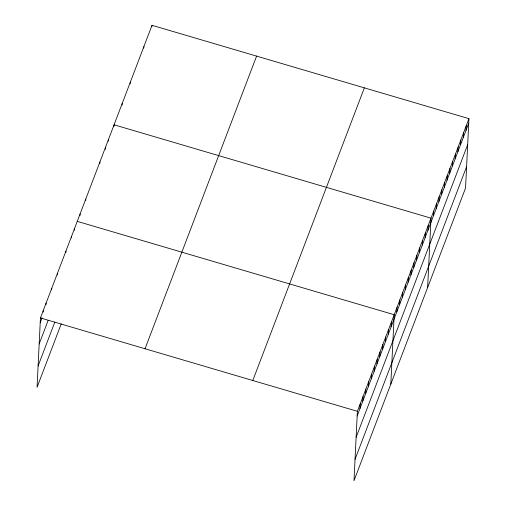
<?xml version="1.0" encoding="UTF-8"?>
<svg xmlns="http://www.w3.org/2000/svg" width="506" height="506" viewBox="0 0 506 506"><rect width="100%" height="100%" fill="white"/><g stroke="black" fill="none" stroke-linecap="round" stroke-linejoin="round"><path stroke-width="0.76" d="M468.948 118.67L357.388 411.315L353.998 480.7L465.558 188.055L468.948 118.67L152.002 25.3L40.442 317.945L37.052 387.33L61.251 323.853M43.2 312.057L43.276 310.513M46.033 304.625L46.109 303.088M51.694 289.767L51.77 288.23M57.361 274.91L57.437 273.373M65.856 252.627L65.932 251.084M71.523 237.769L71.593 236.226M74.35 230.338L74.426 228.801M80.018 215.48L80.093 213.943M85.678 200.623L85.754 199.086M99.84 163.482L99.916 161.939M105.463 149.396L105.577 147.082M108.335 141.193L108.41 139.656M114.002 126.336L114.071 124.799L431.017 218.168L427.627 287.553M122.129 105.02L122.205 103.477M130.257 83.699L130.333 82.155M143.799 48.159L143.875 46.622M151.933 26.837L152.002 25.3M359.994 408.506L360.221 403.883M362.827 401.075L363.055 396.457M365.661 393.649L365.882 389.025M368.488 386.217L368.716 381.6M371.322 378.792L371.549 374.168M374.155 371.36L374.383 366.742M376.989 363.934L377.21 359.311M379.816 356.502L380.044 351.885M382.65 349.077L382.878 344.453M385.483 341.645L385.705 337.028M388.311 334.219L388.538 329.596M391.144 326.787L391.372 322.17M390.809 384.13L394.206 314.738L77.26 221.369M396.812 311.93L397.033 307.313M399.639 304.504L399.866 299.881M402.472 297.073L402.7 292.455M405.306 289.647L405.534 285.023M408.14 282.215L408.361 277.598M410.967 274.79L411.195 270.166M413.8 267.358L414.028 262.74M416.634 259.932L416.862 255.309M419.468 252.5L419.689 247.883M422.295 245.075L422.523 240.451M425.129 237.643L425.356 233.026M427.962 230.217L428.19 225.594M433.503 215.682L433.731 211.059M436.21 208.573L436.438 203.956M438.923 201.464L439.145 196.847M441.63 194.361L441.858 189.737M444.338 187.252L444.565 182.634M447.051 180.142L447.272 175.525M449.758 173.039L449.986 168.416M452.465 165.93L452.693 161.313M455.179 158.827L455.4 154.203M457.886 151.718L458.113 147.094M460.593 144.608L460.821 139.991M463.306 137.505L463.534 132.882M466.013 130.396L466.241 125.779M40.221 322.562L42.023 317.838M39.171 343.935L48.184 320.298M38.095 365.958L54.831 322.063M145.039 348.754L256.599 56.109M252.798 380.499L364.358 87.854M357.16 415.932L468.72 123.287M356.116 437.304L467.677 144.665M355.041 459.328L466.602 166.683M40.442 317.945L357.388 411.315"/></g></svg>
